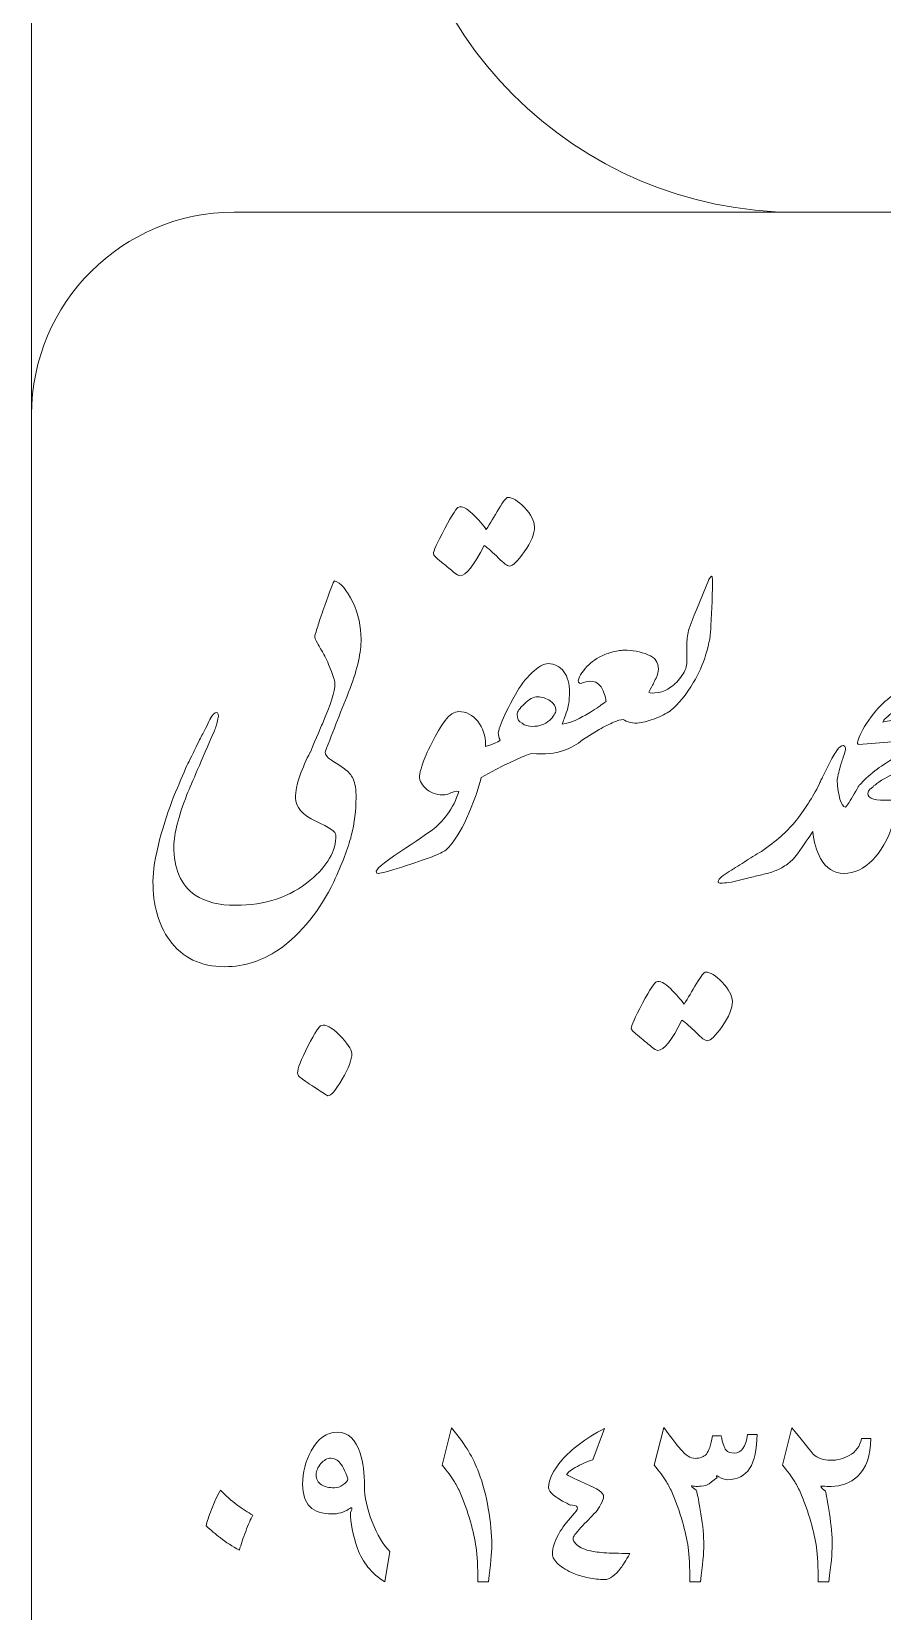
# Model space of a CAD drawing. Header units: millimetres. Extents: x 62 to 462, y 96 to 456.
# Drawn here: x 62.31 to 72.81, y 359.02 to 378.53 of the extents above; entities that cross this region are included whole.
import ezdxf

# ---------------------------------------------------------------- set-up
doc = ezdxf.new("R2010")
doc.units = ezdxf.units.MM
doc.header["$MEASUREMENT"] = 0
doc.layers.add('Layer 1', color=7, linetype='Continuous')

msp = doc.modelspace()

# ---------------------------------------------------------------- linework, layer by layer
at = {"layer": 'Layer 1', "color": 242, "lineweight": 18}
msp.add_lwpolyline([(62.3067, 95.8033), (462.3067, 95.8033), (462.3067, 455.8033), (62.3067, 455.8033), (62.3067, 95.8033)], close=True, dxfattribs=at)
at = {"layer": 'Layer 1', "color": 250, "lineweight": 18}
for points, knots in [([(71.7442, 415.8033), (71.7442, 415.8033), (101.3692, 415.8033), (101.3692, 415.8033), (104.0887, 415.8033), (106.3067, 413.5853), (106.3067, 410.8658), (106.3067, 410.8658), (106.3067, 381.2408), (106.3067, 381.2408), (106.3067, 378.5213), (104.0887, 376.3033), (101.3692, 376.3033), (101.3692, 376.3033), (71.7442, 376.3033), (71.7442, 376.3033), (69.0247, 376.3033), (66.8067, 378.5213), (66.8067, 381.2408), (66.8067, 381.2408), (66.8067, 410.8658), (66.8067, 410.8658), (66.8067, 413.5853), (69.0247, 415.8033), (71.7442, 415.8033)], [0, 0, 0, 0, 0.125, 0.125, 0.125, 0.25, 0.25, 0.25, 0.375, 0.375, 0.375, 0.5, 0.5, 0.5, 0.625, 0.625, 0.625, 0.75, 0.75, 0.75, 0.875, 0.875, 0.875, 1, 1, 1, 1]), ([(64.8067, 376.3033), (64.8067, 376.3033), (79.8067, 376.3033), (79.8067, 376.3033), (81.1837, 376.3033), (82.3067, 375.1803), (82.3067, 373.8033), (82.3067, 373.8033), (82.3067, 358.8033), (82.3067, 358.8033), (82.3067, 357.4264), (81.1837, 356.3033), (79.8067, 356.3033), (79.8067, 356.3033), (64.8067, 356.3033), (64.8067, 356.3033), (63.4298, 356.3033), (62.3067, 357.4264), (62.3067, 358.8033), (62.3067, 358.8033), (62.3067, 373.8033), (62.3067, 373.8033), (62.3067, 375.1803), (63.4298, 376.3033), (64.8067, 376.3033)], [0, 0, 0, 0, 0.125, 0.125, 0.125, 0.25, 0.25, 0.25, 0.375, 0.375, 0.375, 0.5, 0.5, 0.5, 0.625, 0.625, 0.625, 0.75, 0.75, 0.75, 0.875, 0.875, 0.875, 1, 1, 1, 1]), ([(67.2684, 372.0841), (67.2684, 372.1147), (67.3154, 372.217), (67.4095, 372.3945), (67.5036, 372.5709), (67.5612, 372.6591), (67.5812, 372.6591), (67.62, 372.6756), (67.6776, 372.6474), (67.7517, 372.5756), (67.827, 372.5027), (67.8834, 372.4392), (67.9222, 372.3839), (67.9681, 372.4592), (68.0198, 372.545), (68.0763, 372.6391), (68.1327, 372.7332), (68.1692, 372.7802), (68.188, 372.7802), (68.2456, 372.7802), (68.3138, 372.7379), (68.3926, 372.6544), (68.4726, 372.5709), (68.5137, 372.4921), (68.5184, 372.418), (68.5184, 372.331), (68.4761, 372.2275), (68.3914, 372.1088), (68.3079, 371.9912), (68.2479, 371.9324), (68.208, 371.9324), (68.1833, 371.9324), (68.1374, 371.9665), (68.0704, 372.0323), (68.0045, 372.0994), (67.9457, 372.1511), (67.8952, 372.1876), (67.7705, 371.9371), (67.6717, 371.8124), (67.5988, 371.8124), (67.58, 371.8124), (67.5542, 371.8266), (67.5189, 371.8571), (67.4871, 371.8842), (67.4377, 371.9253), (67.3695, 371.9806), (67.3013, 372.0359), (67.2684, 372.07), (67.2684, 372.0841)], [0, 0, 0, 0, 0.0625, 0.0625, 0.0625, 0.125, 0.125, 0.125, 0.1875, 0.1875, 0.1875, 0.25, 0.25, 0.25, 0.3125, 0.3125, 0.3125, 0.375, 0.375, 0.375, 0.4375, 0.4375, 0.4375, 0.5, 0.5, 0.5, 0.5625, 0.5625, 0.5625, 0.625, 0.625, 0.625, 0.6875, 0.6875, 0.6875, 0.75, 0.75, 0.75, 0.8125, 0.8125, 0.8125, 0.875, 0.875, 0.875, 0.9375, 0.9375, 0.9375, 1, 1, 1, 1]), ([(70.1965, 370.4343), (70.2517, 370.4731), (70.2988, 370.5213), (70.3376, 370.5789), (70.3787, 370.6366), (70.3999, 370.6942), (70.3999, 370.7518), (70.3999, 370.7518), (70.3999, 370.9788), (70.3999, 370.9788), (70.3999, 371.034), (70.4093, 371.0952), (70.427, 371.161), (70.4599, 371.2527), (70.4928, 371.3374), (70.5269, 371.4127), (70.5269, 371.4127), (70.668, 371.7537), (70.668, 371.7537), (70.6704, 371.7702), (70.6821, 371.789), (70.7033, 371.809), (70.7127, 371.809), (70.7162, 371.7854), (70.7162, 371.7372), (70.7162, 371.7372), (70.7104, 371.4926), (70.7104, 371.4926), (70.7104, 371.4926), (70.6962, 371.1963), (70.6962, 371.1963), (70.6962, 371.0928), (70.6751, 370.9752), (70.6339, 370.8447), (70.5951, 370.713), (70.5445, 370.5978), (70.4822, 370.4966), (70.3885, 370.3432), (70.2937, 370.2259), (70.1976, 370.146), (70.1976, 370.146), (70.1965, 370.1438), (70.1965, 370.1438), (70.1412, 370.1074), (70.0789, 370.0756), (70.0107, 370.0498), (69.9413, 370.0227), (69.8743, 370.0051), (69.8108, 369.9957), (69.7755, 369.9886), (69.739, 369.991), (69.7002, 370.0004), (69.6614, 370.011), (69.6308, 370.0227), (69.6108, 370.0368), (69.5826, 370.0368), (69.5438, 370.0251), (69.4933, 370.0027), (69.445, 369.9816), (69.3851, 369.9522), (69.3145, 369.9134), (69.3145, 369.9134), (69.1111, 369.7852), (69.1111, 369.7852), (69.1111, 369.7852), (69.1108, 369.7861), (69.1108, 369.7861), (69.0462, 369.7286), (68.9686, 369.6851), (68.8771, 369.6558), (68.7736, 369.6158), (68.6431, 369.6041), (68.4843, 369.617), (68.4514, 369.617), (68.3044, 369.5523), (68.0398, 369.4206), (68.0398, 369.4206), (67.8581, 369.3204), (67.8581, 369.3204), (67.8581, 369.3204), (67.8446, 369.2678), (67.8446, 369.2678), (67.8305, 369.2101), (67.8129, 369.1549), (67.7952, 369.1043), (67.7141, 368.8821), (67.64, 368.7174), (67.5706, 368.6116), (67.5024, 368.5058), (67.4483, 368.4411), (67.4095, 368.4152), (67.3696, 368.3905), (67.3119, 368.3635), (67.2331, 368.3341), (67.1555, 368.3059), (67.0368, 368.2659), (66.8768, 368.2141), (66.7169, 368.1624), (66.6228, 368.1365), (66.5923, 368.1365), (66.5746, 368.1365), (66.5652, 368.1412), (66.5652, 368.1506), (66.5464, 368.1753), (66.6417, 368.2588), (66.851, 368.3988), (67.0603, 368.5387), (67.1955, 368.6304), (67.2555, 368.6739), (67.3166, 368.7174), (67.379, 368.7809), (67.4413, 368.8656), (67.5048, 368.9491), (67.5518, 369.0443), (67.5812, 369.149), (67.5495, 369.1537), (67.5165, 369.1478), (67.4836, 369.1302), (67.4495, 369.1137), (67.4166, 369.1043), (67.3848, 369.1043), (67.3002, 369.1067), (67.2284, 369.1349), (67.1708, 369.1878), (67.1144, 369.2395), (67.0897, 369.2983), (67.0991, 369.363), (67.1085, 369.4018), (67.1214, 369.4477), (67.1391, 369.4994), (67.1555, 369.5512), (67.192, 369.6335), (67.2473, 369.7452), (67.3025, 369.8581), (67.3578, 369.951), (67.4142, 370.0239), (67.4707, 370.098), (67.5259, 370.1344), (67.5812, 370.1344), (67.6753, 370.1344), (67.7541, 370.0944), (67.8176, 370.0145), (67.8811, 369.9333), (67.9117, 369.8369), (67.9117, 369.7252), (67.9117, 369.7252), (67.9115, 369.7016), (67.9115, 369.7016), (67.9115, 369.7016), (67.9763, 369.724), (67.9763, 369.724), (68.0527, 369.7522), (68.0916, 369.7722), (68.0916, 369.7863), (68.0774, 369.8098), (68.0704, 369.8381), (68.0704, 369.8722), (68.0751, 369.9027), (68.0868, 369.9404), (68.1057, 369.9862), (68.1374, 370.0709), (68.1962, 370.1908), (68.2809, 370.3449), (68.3338, 370.446), (68.4008, 370.5354), (68.4843, 370.613), (68.5666, 370.6894), (68.6337, 370.7271), (68.6842, 370.7271), (68.7642, 370.7271), (68.83, 370.693), (68.8806, 370.6271), (68.9265, 370.5624), (68.9488, 370.4778), (68.9488, 370.3719), (68.9488, 370.2779), (68.9359, 370.1932), (68.91, 370.1191), (68.8829, 370.0439), (68.8665, 369.998), (68.8594, 369.9792), (68.8594, 369.9792), (68.9006, 369.9862), (68.9006, 369.9862), (68.99, 370.0086), (69.0605, 370.0391), (69.1111, 370.0756), (69.1111, 370.0756), (69.1132, 370.072), (69.1132, 370.072), (69.1543, 370.0933), (69.2123, 370.1282), (69.2863, 370.178), (69.3028, 370.1874), (69.3404, 370.2144), (69.4004, 370.2579), (69.4004, 370.2944), (69.3839, 370.3473), (69.3521, 370.4167), (69.318, 370.479), (69.271, 370.5096), (69.211, 370.5096), (69.1722, 370.5096), (69.1322, 370.5002), (69.0899, 370.4813), (69.0605, 370.4813), (69.0511, 370.5013), (69.0629, 370.5401), (69.0723, 370.5684), (69.0923, 370.6025), (69.1252, 370.6436), (69.1758, 370.7083), (69.2381, 370.7624), (69.3145, 370.8059), (69.3627, 370.8318), (69.4121, 370.8506), (69.4627, 370.8647), (69.525, 370.8835), (69.5767, 370.8929), (69.6214, 370.8929), (69.7261, 370.8929), (69.8249, 370.8741), (69.9178, 370.8376), (70.0048, 370.8035), (70.0483, 370.7436), (70.0483, 370.6577), (70.0483, 370.6283), (70.0377, 370.5919), (70.0177, 370.5484), (70.006, 370.5225), (69.9954, 370.499), (69.9848, 370.479), (69.9742, 370.4578), (69.9554, 370.4237), (69.9272, 370.3755), (69.9436, 370.3614), (69.9824, 370.3602), (70.0448, 370.3696), (70.1071, 370.3802), (70.1576, 370.4014), (70.1965, 370.4343)], [0, 0, 0, 0, 0.0125, 0.0125, 0.0125, 0.025, 0.025, 0.025, 0.0375, 0.0375, 0.0375, 0.05, 0.05, 0.05, 0.0625, 0.0625, 0.0625, 0.075, 0.075, 0.075, 0.0875, 0.0875, 0.0875, 0.1, 0.1, 0.1, 0.1125, 0.1125, 0.1125, 0.125, 0.125, 0.125, 0.1375, 0.1375, 0.1375, 0.15, 0.15, 0.15, 0.1625, 0.1625, 0.1625, 0.175, 0.175, 0.175, 0.1875, 0.1875, 0.1875, 0.2, 0.2, 0.2, 0.2125, 0.2125, 0.2125, 0.225, 0.225, 0.225, 0.2375, 0.2375, 0.2375, 0.25, 0.25, 0.25, 0.2625, 0.2625, 0.2625, 0.275, 0.275, 0.275, 0.2875, 0.2875, 0.2875, 0.3, 0.3, 0.3, 0.3125, 0.3125, 0.3125, 0.325, 0.325, 0.325, 0.3375, 0.3375, 0.3375, 0.35, 0.35, 0.35, 0.3625, 0.3625, 0.3625, 0.375, 0.375, 0.375, 0.3875, 0.3875, 0.3875, 0.4, 0.4, 0.4, 0.4125, 0.4125, 0.4125, 0.425, 0.425, 0.425, 0.4375, 0.4375, 0.4375, 0.45, 0.45, 0.45, 0.4625, 0.4625, 0.4625, 0.475, 0.475, 0.475, 0.4875, 0.4875, 0.4875, 0.5, 0.5, 0.5, 0.5125, 0.5125, 0.5125, 0.525, 0.525, 0.525, 0.5375, 0.5375, 0.5375, 0.55, 0.55, 0.55, 0.5625, 0.5625, 0.5625, 0.575, 0.575, 0.575, 0.5875, 0.5875, 0.5875, 0.6, 0.6, 0.6, 0.6125, 0.6125, 0.6125, 0.625, 0.625, 0.625, 0.6375, 0.6375, 0.6375, 0.65, 0.65, 0.65, 0.6625, 0.6625, 0.6625, 0.675, 0.675, 0.675, 0.6875, 0.6875, 0.6875, 0.7, 0.7, 0.7, 0.7125, 0.7125, 0.7125, 0.725, 0.725, 0.725, 0.7375, 0.7375, 0.7375, 0.75, 0.75, 0.75, 0.7625, 0.7625, 0.7625, 0.775, 0.775, 0.775, 0.7875, 0.7875, 0.7875, 0.8, 0.8, 0.8, 0.8125, 0.8125, 0.8125, 0.825, 0.825, 0.825, 0.8375, 0.8375, 0.8375, 0.85, 0.85, 0.85, 0.8625, 0.8625, 0.8625, 0.875, 0.875, 0.875, 0.8875, 0.8875, 0.8875, 0.9, 0.9, 0.9, 0.9125, 0.9125, 0.9125, 0.925, 0.925, 0.925, 0.9375, 0.9375, 0.9375, 0.95, 0.95, 0.95, 0.9625, 0.9625, 0.9625, 0.975, 0.975, 0.975, 0.9875, 0.9875, 0.9875, 1, 1, 1, 1]), ([(66.0655, 368.6092), (66.0655, 368.6481), (65.9831, 368.7057), (65.8173, 368.7809), (65.6492, 368.8597), (65.5657, 368.955), (65.5657, 369.0679), (65.5657, 369.1478), (65.5833, 369.2395), (65.6198, 369.3418), (65.6551, 369.443), (65.6974, 369.5406), (65.748, 369.6323), (65.748, 369.6323), (65.7492, 369.6344), (65.7492, 369.6344), (65.7492, 369.6344), (65.7491, 369.6347), (65.7491, 369.6347), (65.8267, 369.8181), (65.8761, 369.9345), (65.8973, 369.9827), (66.0008, 370.2238), (66.0525, 370.3884), (66.0525, 370.4755), (66.0525, 370.5049), (66.0384, 370.5566), (66.0102, 370.6307), (65.9784, 370.7106), (65.9478, 370.7812), (65.9173, 370.84), (65.9043, 370.8635), (65.8902, 370.8859), (65.8761, 370.9094), (65.862, 370.9329), (65.8502, 370.9552), (65.8385, 370.9788), (65.8103, 371.0199), (65.7997, 371.0517), (65.8044, 371.0752), (65.8244, 371.1387), (65.8432, 371.1963), (65.8596, 371.2469), (65.8749, 371.2974), (65.8902, 371.3409), (65.9043, 371.3774), (65.9655, 371.562), (66.0125, 371.6855), (66.0454, 371.7502), (66.1231, 371.7243), (66.1995, 371.6373), (66.2724, 371.4879), (66.3418, 371.3386), (66.3759, 371.1857), (66.3759, 371.0305), (66.3759, 370.8694), (66.3312, 370.6671), (66.2418, 370.4237), (66.1889, 370.2932), (66.136, 370.1615), (66.0842, 370.0286), (66.0325, 369.8969), (65.9819, 369.7652), (65.9314, 369.6347), (65.9314, 369.6347), (65.9311, 369.6341), (65.9311, 369.6341), (65.9311, 369.6341), (65.9314, 369.6323), (65.9314, 369.6323), (65.9314, 369.6006), (65.9573, 369.5676), (66.009, 369.5359), (66.0607, 369.5041), (66.1125, 369.4688), (66.1654, 369.4312), (66.2183, 369.3924), (66.256, 369.3501), (66.2795, 369.3019), (66.3018, 369.249), (66.3136, 369.1713), (66.3136, 369.0679), (66.3136, 368.9162), (66.2936, 368.7609), (66.2548, 368.6022), (66.216, 368.4481), (66.1431, 368.2576), (66.0372, 368.0307), (65.8702, 367.6791), (65.6433, 367.3992), (65.3552, 367.1899), (65.2505, 367.1229), (65.1471, 367.0723), (65.0459, 367.0382), (64.9354, 367.0018), (64.8166, 366.9829), (64.6908, 366.9829), (64.3945, 366.9829), (64.1675, 367.0935), (64.0088, 367.3134), (63.8735, 367.5015), (63.8053, 367.7438), (63.8053, 368.0377), (63.8053, 368.1683), (63.8324, 368.3388), (63.8876, 368.5505), (63.9429, 368.7551), (64.0005, 368.9315), (64.0605, 369.0808), (64.1252, 369.2348), (64.1793, 369.3654), (64.2251, 369.47), (64.2392, 369.4959), (64.2592, 369.5347), (64.2839, 369.5864), (64.3098, 369.637), (64.3415, 369.7052), (64.3804, 369.7875), (64.4086, 369.8381), (64.4333, 369.8839), (64.4544, 369.9251), (64.4768, 369.9663), (64.4944, 370.0039), (64.5085, 370.0356), (64.5426, 370.098), (64.5685, 370.1274), (64.5873, 370.125), (64.6132, 370.1203), (64.6191, 370.0944), (64.6085, 370.0462), (64.5967, 369.9886), (64.5814, 369.9392), (64.5638, 369.8981), (64.4003, 369.5206), (64.2875, 369.2584), (64.2251, 369.109), (64.1181, 368.835), (64.064, 368.6245), (64.064, 368.4752), (64.064, 368.1918), (64.151, 367.9907), (64.3251, 367.8684), (64.4544, 367.7837), (64.6202, 367.7414), (64.8249, 367.7414), (65.1929, 367.7414), (65.4998, 367.8449), (65.748, 368.0507), (65.9596, 368.2282), (66.0655, 368.414), (66.0655, 368.6092)], [0, 0, 0, 0, 0.02, 0.02, 0.02, 0.04, 0.04, 0.04, 0.06, 0.06, 0.06, 0.08, 0.08, 0.08, 0.1, 0.1, 0.1, 0.12, 0.12, 0.12, 0.14, 0.14, 0.14, 0.16, 0.16, 0.16, 0.18, 0.18, 0.18, 0.2, 0.2, 0.2, 0.22, 0.22, 0.22, 0.24, 0.24, 0.24, 0.26, 0.26, 0.26, 0.28, 0.28, 0.28, 0.3, 0.3, 0.3, 0.32, 0.32, 0.32, 0.34, 0.34, 0.34, 0.36, 0.36, 0.36, 0.38, 0.38, 0.38, 0.4, 0.4, 0.4, 0.42, 0.42, 0.42, 0.44, 0.44, 0.44, 0.46, 0.46, 0.46, 0.48, 0.48, 0.48, 0.5, 0.5, 0.5, 0.52, 0.52, 0.52, 0.54, 0.54, 0.54, 0.56, 0.56, 0.56, 0.58, 0.58, 0.58, 0.6, 0.6, 0.6, 0.62, 0.62, 0.62, 0.64, 0.64, 0.64, 0.66, 0.66, 0.66, 0.68, 0.68, 0.68, 0.7, 0.7, 0.7, 0.72, 0.72, 0.72, 0.74, 0.74, 0.74, 0.76, 0.76, 0.76, 0.78, 0.78, 0.78, 0.8, 0.8, 0.8, 0.82, 0.82, 0.82, 0.84, 0.84, 0.84, 0.86, 0.86, 0.86, 0.88, 0.88, 0.88, 0.9, 0.9, 0.9, 0.92, 0.92, 0.92, 0.94, 0.94, 0.94, 0.96, 0.96, 0.96, 0.98, 0.98, 0.98, 1, 1, 1, 1]), ([(72.8812, 370.2896), (72.9388, 370.3379), (73.0211, 370.4037), (73.1293, 370.4896), (73.2351, 370.5695), (73.3069, 370.6224), (73.3468, 370.6471), (73.3468, 370.6471), (73.5938, 370.8094), (73.5938, 370.8094), (73.5879, 370.8141), (73.5632, 370.8294), (73.5221, 370.8541), (73.4903, 370.8706), (73.4738, 370.8929), (73.4738, 370.9235), (73.5338, 371.0563), (73.6161, 371.1881), (73.722, 371.3198), (73.8254, 371.4432), (73.8854, 371.4997), (73.9042, 371.4879), (74.09, 371.4244), (74.2006, 371.3833), (74.2347, 371.368), (74.357, 371.3103), (74.4181, 371.2445), (74.4181, 371.1716), (74.4181, 371.121), (74.3946, 371.0552), (74.3487, 370.9752), (74.2982, 370.8964), (74.2405, 370.8294), (74.177, 370.7718), (74.1053, 370.7118), (74.0218, 370.6636), (73.9254, 370.6271), (73.6749, 370.5425), (73.4703, 370.4578), (73.3104, 370.3731), (73.153, 370.291), (73.0115, 370.194), (72.8872, 370.0812), (72.8872, 370.0812), (72.8823, 370.0733), (72.8823, 370.0733), (72.8565, 370.058), (72.84, 370.0427), (72.8318, 370.0286), (72.8235, 370.0145), (72.82, 370.0074), (72.82, 370.0051), (72.84, 370.0098), (72.927, 370.0251), (73.0787, 370.0533), (73.1904, 370.0709), (73.2845, 370.0803), (73.3609, 370.0803), (73.4703, 370.0803), (73.5608, 370.0733), (73.629, 370.0603), (73.7008, 370.0462), (73.7361, 370.0133), (73.7361, 369.9604), (73.7361, 369.9392), (73.7231, 369.9004), (73.6984, 369.8428), (73.6655, 369.7828), (73.6243, 369.7228), (73.5738, 369.6641), (73.5397, 369.6241), (73.4174, 369.5617), (73.2069, 369.4747), (72.9976, 369.3865), (72.8682, 369.3277), (72.82, 369.2972), (72.7718, 369.2654), (72.7353, 369.2395), (72.7095, 369.2196), (72.6956, 369.2012), (72.6804, 369.1876), (72.664, 369.179), (72.6281, 369.1378), (72.6233, 369.105), (72.6507, 369.0808), (72.6777, 369.0549), (72.7236, 369.042), (72.7883, 369.0408), (72.8529, 369.0396), (72.9, 369.0396), (72.9294, 369.0396), (72.9752, 369.0349), (72.9988, 369.0079), (72.9988, 368.9597), (72.9988, 368.9256), (72.9799, 368.8527), (72.9435, 368.7433), (72.8788, 368.5505), (72.7953, 368.4023), (72.6918, 368.2988), (72.5837, 368.1906), (72.4661, 368.1365), (72.3367, 368.1365), (72.2156, 368.1365), (72.1203, 368.1977), (72.051, 368.3188), (71.9982, 368.4152), (71.9658, 368.5273), (71.955, 368.6547), (71.9082, 368.5842), (71.845, 368.4918), (71.7652, 368.3776), (71.717, 368.3176), (71.6758, 368.2753), (71.6405, 368.2506), (71.5947, 368.2177), (71.5488, 368.1918), (71.5018, 368.173), (71.4548, 368.153), (71.403, 368.1377), (71.3466, 368.1248), (71.2901, 368.1118), (71.2349, 368.0989), (71.1796, 368.0848), (71.1796, 368.0848), (70.9515, 368.0295), (70.9515, 368.0295), (70.8597, 368.0142), (70.8033, 368.0119), (70.7833, 368.0225), (70.7833, 368.0554), (70.8209, 368.0954), (70.8974, 368.1436), (70.9656, 368.1871), (71.0361, 368.2318), (71.1067, 368.2765), (71.1784, 368.3211), (71.249, 368.3647), (71.3207, 368.4082), (71.5018, 368.5352), (71.6382, 368.6539), (71.7276, 368.7633), (71.7958, 368.8491), (71.8499, 368.9232), (71.8887, 368.9879), (71.9145, 369.0243), (71.9522, 369.0878), (72.0027, 369.1772), (72.0027, 369.1772), (72.0361, 369.2455), (72.0361, 369.2455), (72.044, 369.2642), (72.0525, 369.2821), (72.0616, 369.2995), (72.0657, 369.3079), (72.0699, 369.3159), (72.0743, 369.3238), (72.0743, 369.3238), (72.1509, 369.4806), (72.1509, 369.4806), (72.185, 369.5512), (72.2191, 369.6088), (72.2509, 369.6523), (72.2802, 369.6958), (72.3085, 369.717), (72.3332, 369.7146), (72.3567, 369.7029), (72.3637, 369.6805), (72.3543, 369.6452), (72.3285, 369.57), (72.3132, 369.5206), (72.3061, 369.4971), (72.28, 369.4103), (72.263, 369.3417), (72.2554, 369.292), (72.267, 369.084), (72.301, 368.9713), (72.3579, 368.9526), (72.3826, 368.9785), (72.419, 369.0338), (72.4649, 369.1184), (72.4919, 369.169), (72.5131, 369.2031), (72.526, 369.2219), (72.5295, 369.2262), (72.5334, 369.2299), (72.5378, 369.233), (72.5585, 369.2585), (72.5841, 369.2855), (72.613, 369.3124), (72.6848, 369.3771), (72.7565, 369.4324), (72.8306, 369.4806), (72.9247, 369.5429), (73.0152, 369.597), (73.1022, 369.6429), (73.1093, 369.6476), (73.1587, 369.6723), (73.2504, 369.7158), (73.2504, 369.7381), (73.2139, 369.7546), (73.1399, 369.764), (73.0764, 369.7664), (72.9893, 369.764), (72.8823, 369.7569), (72.8823, 369.7569), (72.5237, 369.7287), (72.5237, 369.7287), (72.5072, 369.7287), (72.5025, 369.7428), (72.5096, 369.7699), (72.5237, 369.8299), (72.5684, 369.9169), (72.646, 370.0286), (72.7214, 370.14), (72.7991, 370.225), (72.8791, 370.2849), (72.8791, 370.2849), (72.8812, 370.2896), (72.8812, 370.2896)], [0, 0, 0, 0, 0.0136986, 0.0136986, 0.0136986, 0.0273973, 0.0273973, 0.0273973, 0.0410959, 0.0410959, 0.0410959, 0.0547945, 0.0547945, 0.0547945, 0.0684932, 0.0684932, 0.0684932, 0.0821918, 0.0821918, 0.0821918, 0.0958904, 0.0958904, 0.0958904, 0.109589, 0.109589, 0.109589, 0.1232877, 0.1232877, 0.1232877, 0.1369863, 0.1369863, 0.1369863, 0.1506849, 0.1506849, 0.1506849, 0.1643836, 0.1643836, 0.1643836, 0.1780822, 0.1780822, 0.1780822, 0.1917808, 0.1917808, 0.1917808, 0.2054795, 0.2054795, 0.2054795, 0.2191781, 0.2191781, 0.2191781, 0.2328767, 0.2328767, 0.2328767, 0.2465753, 0.2465753, 0.2465753, 0.260274, 0.260274, 0.260274, 0.2739726, 0.2739726, 0.2739726, 0.2876712, 0.2876712, 0.2876712, 0.3013699, 0.3013699, 0.3013699, 0.3150685, 0.3150685, 0.3150685, 0.3287671, 0.3287671, 0.3287671, 0.3424658, 0.3424658, 0.3424658, 0.3561644, 0.3561644, 0.3561644, 0.369863, 0.369863, 0.369863, 0.3835616, 0.3835616, 0.3835616, 0.3972603, 0.3972603, 0.3972603, 0.4109589, 0.4109589, 0.4109589, 0.4246575, 0.4246575, 0.4246575, 0.4383562, 0.4383562, 0.4383562, 0.4520548, 0.4520548, 0.4520548, 0.4657534, 0.4657534, 0.4657534, 0.4794521, 0.4794521, 0.4794521, 0.4931507, 0.4931507, 0.4931507, 0.5068493, 0.5068493, 0.5068493, 0.5205479, 0.5205479, 0.5205479, 0.5342466, 0.5342466, 0.5342466, 0.5479452, 0.5479452, 0.5479452, 0.5616438, 0.5616438, 0.5616438, 0.5753425, 0.5753425, 0.5753425, 0.5890411, 0.5890411, 0.5890411, 0.6027397, 0.6027397, 0.6027397, 0.6164384, 0.6164384, 0.6164384, 0.630137, 0.630137, 0.630137, 0.6438356, 0.6438356, 0.6438356, 0.6575342, 0.6575342, 0.6575342, 0.6712329, 0.6712329, 0.6712329, 0.6849315, 0.6849315, 0.6849315, 0.6986301, 0.6986301, 0.6986301, 0.7123288, 0.7123288, 0.7123288, 0.7260274, 0.7260274, 0.7260274, 0.739726, 0.739726, 0.739726, 0.7534247, 0.7534247, 0.7534247, 0.7671233, 0.7671233, 0.7671233, 0.7808219, 0.7808219, 0.7808219, 0.7945205, 0.7945205, 0.7945205, 0.8082192, 0.8082192, 0.8082192, 0.8219178, 0.8219178, 0.8219178, 0.8356164, 0.8356164, 0.8356164, 0.8493151, 0.8493151, 0.8493151, 0.8630137, 0.8630137, 0.8630137, 0.8767123, 0.8767123, 0.8767123, 0.890411, 0.890411, 0.890411, 0.9041096, 0.9041096, 0.9041096, 0.9178082, 0.9178082, 0.9178082, 0.9315068, 0.9315068, 0.9315068, 0.9452055, 0.9452055, 0.9452055, 0.9589041, 0.9589041, 0.9589041, 0.9726027, 0.9726027, 0.9726027, 0.9863014, 0.9863014, 0.9863014, 1, 1, 1, 1]), ([(68.7806, 370.1556), (68.7806, 370.1944), (68.7571, 370.232), (68.7113, 370.2685), (68.6607, 370.3014), (68.609, 370.3167), (68.556, 370.3167), (68.5055, 370.3167), (68.4514, 370.2884), (68.3949, 370.2308), (68.3326, 370.1756), (68.302, 370.132), (68.302, 370.1003), (68.302, 370.0497), (68.322, 370.0121), (68.3632, 369.9898), (68.3985, 369.9639), (68.4408, 369.9521), (68.4914, 369.9521), (68.576, 369.9521), (68.6466, 369.9756), (68.7007, 370.0239), (68.7536, 370.0721), (68.7806, 370.1156), (68.7806, 370.1556)], [0, 0, 0, 0, 0.125, 0.125, 0.125, 0.25, 0.25, 0.25, 0.375, 0.375, 0.375, 0.5, 0.5, 0.5, 0.625, 0.625, 0.625, 0.75, 0.75, 0.75, 0.875, 0.875, 0.875, 1, 1, 1, 1]), ([(69.7108, 366.221), (69.7108, 366.2069), (69.7449, 366.1728), (69.8119, 366.1175), (69.8802, 366.0622), (69.9295, 366.0211), (69.9625, 365.994), (69.9966, 365.9634), (70.0236, 365.9493), (70.0413, 365.9493), (70.1153, 365.9493), (70.2141, 366.074), (70.3376, 366.3244), (70.3882, 366.288), (70.4469, 366.2363), (70.514, 366.1692), (70.5798, 366.1022), (70.6257, 366.0693), (70.6516, 366.0693), (70.6904, 366.0693), (70.7515, 366.1281), (70.8338, 366.2457), (70.9185, 366.3644), (70.9608, 366.4679), (70.9608, 366.5549), (70.9573, 366.629), (70.915, 366.7078), (70.835, 366.7913), (70.7562, 366.8748), (70.688, 366.9171), (70.6304, 366.9171), (70.6128, 366.9171), (70.5751, 366.8701), (70.5187, 366.776), (70.4622, 366.6819), (70.4117, 366.5961), (70.3658, 366.5208), (70.3258, 366.5761), (70.2694, 366.6396), (70.1953, 366.7125), (70.12, 366.7842), (70.0636, 366.8125), (70.0248, 366.796), (70.0036, 366.796), (69.946, 366.7078), (69.8519, 366.5314), (69.7579, 366.3538), (69.7108, 366.2515), (69.7108, 366.221)], [0, 0, 0, 0, 0.0625, 0.0625, 0.0625, 0.125, 0.125, 0.125, 0.1875, 0.1875, 0.1875, 0.25, 0.25, 0.25, 0.3125, 0.3125, 0.3125, 0.375, 0.375, 0.375, 0.4375, 0.4375, 0.4375, 0.5, 0.5, 0.5, 0.5625, 0.5625, 0.5625, 0.625, 0.625, 0.625, 0.6875, 0.6875, 0.6875, 0.75, 0.75, 0.75, 0.8125, 0.8125, 0.8125, 0.875, 0.875, 0.875, 0.9375, 0.9375, 0.9375, 1, 1, 1, 1]), ([(65.5904, 365.673), (65.5904, 365.6483), (65.608, 365.6236), (65.6421, 365.6013), (65.6809, 365.573), (65.7409, 365.533), (65.8232, 365.479), (65.9043, 365.4249), (65.9525, 365.3943), (65.9655, 365.3872), (66.0031, 365.3872), (66.0607, 365.4566), (66.1419, 365.5942), (66.2218, 365.7318), (66.2618, 365.8376), (66.2618, 365.9105), (66.2548, 365.9658), (66.203, 366.0422), (66.1066, 366.1398), (66.0102, 366.2374), (65.9373, 366.2762), (65.8867, 366.2551), (65.8608, 366.2551), (65.8056, 366.1716), (65.7197, 366.0022), (65.6339, 365.8329), (65.5904, 365.7235), (65.5904, 365.673)], [0, 0, 0, 0, 0.1111111, 0.1111111, 0.1111111, 0.2222222, 0.2222222, 0.2222222, 0.3333333, 0.3333333, 0.3333333, 0.4444444, 0.4444444, 0.4444444, 0.5555556, 0.5555556, 0.5555556, 0.6666667, 0.6666667, 0.6666667, 0.7777778, 0.7777778, 0.7777778, 0.8888889, 0.8888889, 0.8888889, 1, 1, 1, 1])]:
    msp.add_open_spline(points, degree=3, knots=knots, dxfattribs=at)
at = {"layer": 'Layer 1', "color": 250, "lineweight": 9}
for points, knots in [([(66.7322, 359.7595), (66.7322, 359.7595), (66.667, 359.3844), (66.667, 359.3844), (66.5035, 359.4873), (66.3924, 359.6249), (66.3324, 359.7959), (66.2731, 359.967), (66.2431, 360.1151), (66.2431, 360.2404), (66.2754, 360.2997), (66.2678, 360.3139), (66.2207, 360.2815), (66.1602, 360.2427), (66.092, 360.2227), (66.0173, 360.2227), (65.8956, 360.2227), (65.8051, 360.2533), (65.7446, 360.3133), (65.684, 360.3738), (65.654, 360.4655), (65.654, 360.5884), (65.654, 360.736), (65.6893, 360.8747), (65.7593, 361.0034), (65.8427, 361.1557), (65.9497, 361.2321), (66.0797, 361.2321), (66.2149, 361.2321), (66.3101, 361.1457), (66.3654, 360.9723), (66.4001, 360.8629), (66.4171, 360.7271), (66.4171, 360.5637), (66.4171, 360.4344), (66.4483, 360.2886), (66.5112, 360.1263), (66.5735, 359.9646), (66.6476, 359.8424), (66.7322, 359.7595)], [0, 0, 0, 0, 0.0769231, 0.0769231, 0.0769231, 0.1538462, 0.1538462, 0.1538462, 0.2307692, 0.2307692, 0.2307692, 0.3076923, 0.3076923, 0.3076923, 0.3846154, 0.3846154, 0.3846154, 0.4615385, 0.4615385, 0.4615385, 0.5384615, 0.5384615, 0.5384615, 0.6153846, 0.6153846, 0.6153846, 0.6923077, 0.6923077, 0.6923077, 0.7692308, 0.7692308, 0.7692308, 0.8461538, 0.8461538, 0.8461538, 0.9230769, 0.9230769, 0.9230769, 1, 1, 1, 1]), ([(67.9897, 359.8388), (67.9897, 359.7436), (67.9762, 359.5925), (67.9486, 359.3862), (67.9486, 359.3862), (67.8175, 359.3862), (67.8175, 359.3862), (67.8175, 359.5696), (67.8104, 359.7107), (67.7963, 359.8089), (67.7816, 359.907), (67.7587, 360.0123), (67.7264, 360.1246), (67.6911, 360.2486), (67.6493, 360.3668), (67.6023, 360.4779), (67.5794, 360.5296), (67.5547, 360.5766), (67.5282, 360.619), (67.4906, 360.6825), (67.4401, 360.7506), (67.3766, 360.8241), (67.3766, 360.8241), (67.4924, 361.2856), (67.4924, 361.2856), (67.5853, 361.1745), (67.6552, 361.0781), (67.7028, 360.9981), (67.751, 360.9176), (67.7928, 360.8288), (67.8298, 360.7312), (67.8792, 360.6013), (67.918, 360.4538), (67.9468, 360.2892), (67.9756, 360.1246), (67.9897, 359.9746), (67.9897, 359.8388)], [0, 0, 0, 0, 0.0833333, 0.0833333, 0.0833333, 0.1666667, 0.1666667, 0.1666667, 0.25, 0.25, 0.25, 0.3333333, 0.3333333, 0.3333333, 0.4166667, 0.4166667, 0.4166667, 0.5, 0.5, 0.5, 0.5833333, 0.5833333, 0.5833333, 0.6666667, 0.6666667, 0.6666667, 0.75, 0.75, 0.75, 0.8333333, 0.8333333, 0.8333333, 0.9166667, 0.9166667, 0.9166667, 1, 1, 1, 1]), ([(69.6952, 359.7354), (69.6435, 359.646), (69.607, 359.5866), (69.5853, 359.5584), (69.5141, 359.4614), (69.4459, 359.4132), (69.3819, 359.4132), (69.3143, 359.4132), (69.2478, 359.4203), (69.1832, 359.4344), (69.1179, 359.4479), (69.0579, 359.4655), (69.0027, 359.4873), (68.9239, 359.5208), (68.8598, 359.559), (68.811, 359.6031), (68.7622, 359.6466), (68.7375, 359.6883), (68.7375, 359.7289), (68.7375, 359.8124), (68.7705, 359.9059), (68.8357, 360.0093), (68.8828, 360.0828), (68.9415, 360.1569), (69.0115, 360.2315), (69.0779, 360.3003), (69.0574, 360.335), (68.9498, 360.335), (68.9727, 360.3256), (68.9609, 360.3327), (68.9151, 360.3556), (68.7658, 360.4279), (68.6911, 360.4926), (68.6911, 360.5502), (68.6911, 360.6478), (68.7458, 360.7601), (68.8545, 360.8876), (68.9686, 361.0199), (69.1438, 361.151), (69.3801, 361.2803), (69.3801, 361.2803), (69.239, 360.8929), (69.239, 360.8929), (69.1632, 360.87), (69.0903, 360.8377), (69.0209, 360.7959), (68.9515, 360.7536), (68.9168, 360.726), (68.9168, 360.7118), (68.9168, 360.7019), (68.9927, 360.6642), (69.1444, 360.6002), (69.2954, 360.5361), (69.3713, 360.4814), (69.3713, 360.4367), (69.3713, 360.4179), (69.3601, 360.3867), (69.3378, 360.3427), (69.3154, 360.2986), (69.2943, 360.2668), (69.2749, 360.2468), (69.2131, 360.1828), (69.1514, 360.1193), (69.0909, 360.0558), (69.025, 359.9846), (68.9927, 359.9394), (68.9927, 359.92), (68.9927, 359.9006), (69.0033, 359.8788), (69.0256, 359.8559), (69.0609, 359.8183), (69.1167, 359.7895), (69.1926, 359.7701), (69.2325, 359.7595), (69.2931, 359.7512), (69.373, 359.7448), (69.4536, 359.7389), (69.5612, 359.7354), (69.6952, 359.7354)], [0, 0, 0, 0, 0.0384615, 0.0384615, 0.0384615, 0.0769231, 0.0769231, 0.0769231, 0.1153846, 0.1153846, 0.1153846, 0.1538462, 0.1538462, 0.1538462, 0.1923077, 0.1923077, 0.1923077, 0.2307692, 0.2307692, 0.2307692, 0.2692308, 0.2692308, 0.2692308, 0.3076923, 0.3076923, 0.3076923, 0.3461538, 0.3461538, 0.3461538, 0.3846154, 0.3846154, 0.3846154, 0.4230769, 0.4230769, 0.4230769, 0.4615385, 0.4615385, 0.4615385, 0.5, 0.5, 0.5, 0.5384615, 0.5384615, 0.5384615, 0.5769231, 0.5769231, 0.5769231, 0.6153846, 0.6153846, 0.6153846, 0.6538462, 0.6538462, 0.6538462, 0.6923077, 0.6923077, 0.6923077, 0.7307692, 0.7307692, 0.7307692, 0.7692308, 0.7692308, 0.7692308, 0.8076923, 0.8076923, 0.8076923, 0.8461538, 0.8461538, 0.8461538, 0.8846154, 0.8846154, 0.8846154, 0.9230769, 0.9230769, 0.9230769, 0.9615385, 0.9615385, 0.9615385, 1, 1, 1, 1]), ([(70.9856, 360.974), (71.0715, 360.974), (71.1261, 361.0516), (71.1491, 361.2063), (71.1491, 361.2063), (71.2649, 361.2063), (71.2649, 361.2063), (71.2649, 360.833), (71.1438, 360.6466), (70.9028, 360.6466), (70.8651, 360.6466), (70.8293, 360.6584), (70.7952, 360.6819), (70.7617, 360.7054), (70.754, 360.7007), (70.774, 360.6672), (70.7752, 360.673), (70.7523, 360.6572), (70.7046, 360.619), (70.6623, 360.5837), (70.6194, 360.5655), (70.5759, 360.5655), (70.57, 360.5655), (70.563, 360.5655), (70.5541, 360.5649), (70.5453, 360.5643), (70.5353, 360.5637), (70.5242, 360.5637), (70.5036, 360.5637), (70.483, 360.5661), (70.463, 360.5702), (70.443, 360.5743), (70.4601, 360.5566), (70.5153, 360.5173), (70.5306, 360.4649), (70.5494, 360.3668), (70.573, 360.2227), (70.5965, 360.0793), (70.6082, 359.9511), (70.6082, 359.8388), (70.6082, 359.7436), (70.5947, 359.5925), (70.5671, 359.3862), (70.5671, 359.3862), (70.436, 359.3862), (70.436, 359.3862), (70.436, 359.5696), (70.4289, 359.7107), (70.4148, 359.8089), (70.4001, 359.907), (70.3772, 360.0123), (70.3449, 360.1246), (70.3096, 360.2486), (70.2678, 360.3668), (70.2208, 360.4779), (70.1979, 360.5296), (70.1732, 360.5766), (70.1467, 360.619), (70.1091, 360.6825), (70.0586, 360.7506), (69.9951, 360.8241), (69.9951, 360.8241), (70.1126, 361.2927), (70.1126, 361.2927), (70.2126, 361.1592), (70.2814, 361.0699), (70.319, 361.024), (70.3848, 360.9482), (70.4448, 360.91), (70.5001, 360.91), (70.563, 360.91), (70.6094, 360.9282), (70.6394, 360.9635), (70.6682, 360.9981), (70.6941, 361.0734), (70.717, 361.1892), (70.717, 361.1892), (70.824, 361.1892), (70.824, 361.1892), (70.8398, 361.0975), (70.8592, 361.0387), (70.8822, 361.0128), (70.9051, 360.987), (70.9398, 360.974), (70.9856, 360.974)], [0, 0, 0, 0, 0.0357143, 0.0357143, 0.0357143, 0.0714286, 0.0714286, 0.0714286, 0.1071429, 0.1071429, 0.1071429, 0.1428571, 0.1428571, 0.1428571, 0.1785714, 0.1785714, 0.1785714, 0.2142857, 0.2142857, 0.2142857, 0.25, 0.25, 0.25, 0.2857143, 0.2857143, 0.2857143, 0.3214286, 0.3214286, 0.3214286, 0.3571429, 0.3571429, 0.3571429, 0.3928571, 0.3928571, 0.3928571, 0.4285714, 0.4285714, 0.4285714, 0.4642857, 0.4642857, 0.4642857, 0.5, 0.5, 0.5, 0.5357143, 0.5357143, 0.5357143, 0.5714286, 0.5714286, 0.5714286, 0.6071429, 0.6071429, 0.6071429, 0.6428571, 0.6428571, 0.6428571, 0.6785714, 0.6785714, 0.6785714, 0.7142857, 0.7142857, 0.7142857, 0.75, 0.75, 0.75, 0.7857143, 0.7857143, 0.7857143, 0.8214286, 0.8214286, 0.8214286, 0.8571429, 0.8571429, 0.8571429, 0.8928571, 0.8928571, 0.8928571, 0.9285714, 0.9285714, 0.9285714, 0.9642857, 0.9642857, 0.9642857, 1, 1, 1, 1]), ([(72.1691, 360.8859), (72.2555, 360.8859), (72.3337, 360.9059), (72.4048, 360.9447), (72.4865, 360.9893), (72.5365, 361.0593), (72.5547, 361.1545), (72.5547, 361.1545), (72.6688, 361.1545), (72.6688, 361.1545), (72.6688, 360.9435), (72.6141, 360.7877), (72.5048, 360.6877), (72.4154, 360.6054), (72.3067, 360.5637), (72.1797, 360.5637), (72.1797, 360.5637), (72.1538, 360.5637), (72.1538, 360.5637), (72.1168, 360.5637), (72.0868, 360.5649), (72.0633, 360.5672), (72.0398, 360.5696), (72.055, 360.549), (72.1091, 360.5055), (72.1203, 360.4655), (72.1373, 360.3726), (72.1597, 360.2274), (72.182, 360.0822), (72.1932, 359.9523), (72.1932, 359.8388), (72.1932, 359.7436), (72.1797, 359.5925), (72.152, 359.3862), (72.152, 359.3862), (72.0209, 359.3862), (72.0209, 359.3862), (72.0209, 359.5696), (72.0139, 359.7107), (71.9998, 359.8089), (71.9851, 359.907), (71.9622, 360.0123), (71.9298, 360.1246), (71.894, 360.2486), (71.8528, 360.3668), (71.8058, 360.4779), (71.7828, 360.5296), (71.7582, 360.5766), (71.7317, 360.619), (71.6941, 360.6825), (71.6435, 360.7506), (71.58, 360.8241), (71.58, 360.8241), (71.6953, 361.2874), (71.6953, 361.2874), (71.8034, 361.1539), (71.891, 361.0452), (71.9592, 360.9599), (72.0186, 360.9106), (72.0885, 360.8859), (72.1691, 360.8859)], [0, 0, 0, 0, 0.05, 0.05, 0.05, 0.1, 0.1, 0.1, 0.15, 0.15, 0.15, 0.2, 0.2, 0.2, 0.25, 0.25, 0.25, 0.3, 0.3, 0.3, 0.35, 0.35, 0.35, 0.4, 0.4, 0.4, 0.45, 0.45, 0.45, 0.5, 0.5, 0.5, 0.55, 0.55, 0.55, 0.6, 0.6, 0.6, 0.65, 0.65, 0.65, 0.7, 0.7, 0.7, 0.75, 0.75, 0.75, 0.8, 0.8, 0.8, 0.85, 0.85, 0.85, 0.9, 0.9, 0.9, 0.95, 0.95, 0.95, 1, 1, 1, 1]), ([(66.2119, 360.6572), (66.1767, 360.7601), (66.1402, 360.8306), (66.1038, 360.8671), (66.0738, 360.897), (66.0397, 360.9117), (66.0021, 360.9117), (65.9574, 360.9117), (65.9156, 360.8894), (65.878, 360.8447), (65.8404, 360.8), (65.821, 360.7559), (65.821, 360.7118), (65.821, 360.6525), (65.8427, 360.6096), (65.8868, 360.5831), (65.9256, 360.559), (65.9791, 360.5467), (66.0467, 360.5467), (66.0814, 360.5467), (66.1161, 360.559), (66.152, 360.5831), (66.1872, 360.6072), (66.2078, 360.6319), (66.2119, 360.6572)], [0, 0, 0, 0, 0.125, 0.125, 0.125, 0.25, 0.25, 0.25, 0.375, 0.375, 0.375, 0.5, 0.5, 0.5, 0.625, 0.625, 0.625, 0.75, 0.75, 0.75, 0.875, 0.875, 0.875, 1, 1, 1, 1]), ([(64.8721, 359.7771), (64.7857, 359.8218), (64.7075, 359.8718), (64.6375, 359.927), (64.5793, 359.9717), (64.5206, 360.0223), (64.4618, 360.0781), (64.4735, 360.1275), (64.4947, 360.1939), (64.5264, 360.2774), (64.5582, 360.3603), (64.5958, 360.4408), (64.6393, 360.5173), (64.7046, 360.4497), (64.7722, 360.3897), (64.8415, 360.3374), (64.9115, 360.285), (64.9768, 360.2427), (65.0391, 360.2092), (65.0114, 360.1598), (64.982, 360.0928), (64.9503, 360.0076), (64.9186, 359.9229), (64.8927, 359.8459), (64.8721, 359.7771)], [0, 0, 0, 0, 0.125, 0.125, 0.125, 0.25, 0.25, 0.25, 0.375, 0.375, 0.375, 0.5, 0.5, 0.5, 0.625, 0.625, 0.625, 0.75, 0.75, 0.75, 0.875, 0.875, 0.875, 1, 1, 1, 1])]:
    msp.add_open_spline(points, degree=3, knots=knots, dxfattribs=at)

doc.saveas('drawing.dxf')
